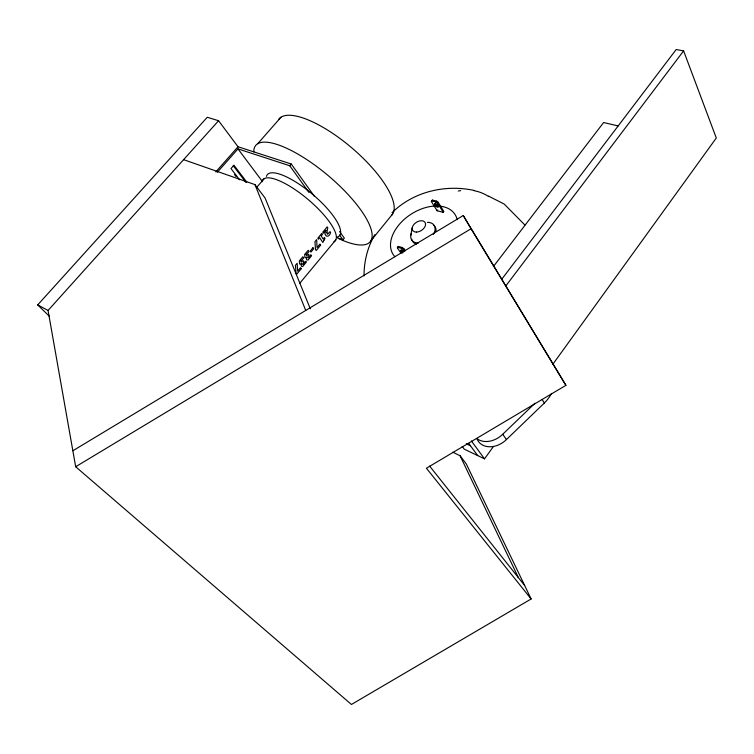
<?xml version="1.0" encoding="UTF-8"?>
<svg xmlns="http://www.w3.org/2000/svg" width="754" height="754" viewBox="0 0 754 754"><rect width="100%" height="100%" fill="white"/><g stroke="black" fill="none" stroke-linecap="round" stroke-linejoin="round"><path stroke-width="1.13" d="M410.789 235.342L412.165 227.906M374.776 234.692C367.603 247.058 363.909 261.647 364.059 275.907M401.034 253.287L397.358 247.859L397.754 247.284L401.929 248.462L404.709 251.412M397.98 247.01L398.376 246.435L402.551 247.604L405.332 250.554M431.363 201.535L431.797 200.903L435.991 201.94L437.527 203.062L443.267 212.326L443.861 211.506L438.131 202.242L436.594 201.12L432.4 200.083L431.363 201.535L437.132 210.771L443.267 212.326M431.967 200.715L432.4 200.083M462.24 446.462L464.238 449.139L484.511 458.847L493.484 446.434M552.805 364.314L716.3 138.01L683.605 50.886L676.178 49.528L501.664 279.357M404.021 250.771L403.399 251.619A1.762 0.641 36.2 0 0 401.382 250.149A1.762 0.641 36.2 0 0 400.855 250.893L401.665 252.09A1.762 0.641 36.2 0 0 402.561 252.976M435.19 203.222A1.734 0.707 36.4 0 0 435.369 203.75A1.734 0.707 36.4 0 0 434.775 204.57L435.529 205.785A1.734 0.697 36.4 0 0 437.508 207.227A1.734 0.697 36.4 0 0 438.083 206.417L437.329 205.201L437.923 204.381M438.083 206.417L438.687 205.597M437.132 210.771L437.725 209.961M401.929 248.462L402.551 247.604M435.991 201.94L436.594 201.12M400.855 250.893L401.477 250.045L402.287 251.242A1.762 0.641 36.2 0 0 403.183 252.128M434.775 204.57L435.944 202.93M401.665 252.09L402.287 251.242M403.484 249.593L404.106 248.745M435.529 205.785L436.132 204.965L435.369 203.75A1.734 0.707 36.4 0 1 437.329 205.201M437.527 203.062L438.131 202.242M397.358 247.859L398.376 246.435M505.717 286.077L683.605 50.886M493.37 266.586L603.615 122.525L618.148 125.946M370.883 240.762L392.749 213.863M337.538 237.84L342.947 239.829L344.333 238.151L339.564 231.497M299.866 283.118L335.813 239.885M217.256 172.346L237.981 148.887L289.762 165.757L291.261 164.014L314.39 196.332M256.643 187.388L264.352 178.547M257.689 143.741L280.978 117.228M215.842 171.855L238.028 146.757L291.261 164.014M452.758 452.183L460.063 455.727L466.321 463.993L531.127 598.978L351.43 704.472L75.673 466.735L48.058 310.459L218.575 120.744L238.17 146.945M49.5 316.388L37.7 304.908L207.284 117.266L218.575 120.744M477.046 438.894A19.745 15.052 -35.5 0 0 506.434 439.563L544.36 403.022A34.467 25.919 -32.9 0 0 551.542 393.418M476.66 438.423A19.849 15.061 -35.5 0 0 502.729 434.257L534.944 403.267M392.052 212.685C413.465 191.591 445.275 184.165 474.341 190.47M72.855 450.769L463.248 215.521L565.924 385.341L426.415 468.234L531.127 598.978M75.673 466.735L471.062 228.735L463.248 215.521M183.599 159.66L254.937 184.607L265.088 198.019L310.318 308.791M466.264 443.757L470.421 445.737M488.488 196.106L504.153 204.014L524.878 225.003M37.7 304.908L48.058 310.459M429.629 466.104L524.68 585.547M239.574 179.791L230.988 168.576L233.928 165.23L246.765 182.082M234.588 174.636L236.021 176.502M233.231 165.682L246.068 182.525M237.981 148.887L262.562 181.723M468.668 443.361L477.697 455.576M471.382 440.958L484.511 458.847M289.762 165.757L308.857 192.355M339.536 235.088L342.947 239.829M502.729 434.257L506.434 439.563M542.041 399.384L544.36 403.022M471.062 228.735L565.924 385.341M460.063 455.727L518.375 577.621M254.937 184.607L305.738 310.441M394.917 256.746A36.852 24.071 -33 0 1 398.206 225.757A36.852 24.071 -33 0 1 435.001 206.03M436.01 205.993A36.852 24.071 -33 0 1 438.291 206.04M440.506 206.228A36.852 24.071 -33 0 1 457.197 219.659M433.362 225.088A13.402 8.756 -33 0 1 435.982 231.327M416.491 244.098A13.402 8.756 -33 0 1 411.75 239.254M427.377 222.326A13.421 8.756 -33 0 1 433.352 234.4M418.347 243.042A13.421 8.756 -33 0 1 411.232 233.57M438.413 206.455A1.734 0.707 36.4 0 1 436.132 204.965M458.3 191.026A88.981 58.02 -69.9 0 1 460.637 190.611M474.266 190.762A88.981 58.02 -69.9 0 1 488.366 196.379M262.062 181.412A47.332 13.977 40.2 0 1 307.839 199.263A47.332 13.977 40.2 0 1 333.871 241.817M266.435 176.398A47.248 14.175 40.2 0 1 313.438 195.041A47.248 14.175 40.2 0 1 337.142 237.133M253.796 151.922A74.797 23.534 40.1 0 1 303.862 157.709A74.797 23.534 40.1 0 1 369.535 224.956A74.797 23.534 40.1 0 1 338.273 238.405M278.537 119.518A74.128 25.136 40.4 0 1 351.864 147.925A74.128 25.136 40.4 0 1 391.392 215.559M326.887 232.373C327.113 237.764 329.903 229.112 330.591 232.59C328.857 239.15 322.665 235.908 326.02 230.196L323.494 233.269L322.787 232.166L327.17 226.85L327.783 227.802L326.887 232.373M300.874 260.922L301.393 262.175L303.108 260.601L303.796 261.6C300.346 269.696 306.388 258.113 306.294 262.166L302.769 266.482L301.675 266.435L301.166 265.615L301.543 263.466L300.488 264.126A2.036 1.329 -63.8 0 1 299.649 263.966L299.329 260.931L302.891 256.746L303.739 257.981L300.874 260.922M306.181 254.475L306.689 255.729L308.395 254.164C310.328 255.22 306.755 256.746 308.329 257.821C310.214 257.774 310.233 252.684 311.562 255.757L308.056 260.045L306.963 259.998L306.463 259.178L306.878 257.086L305.794 257.679A2.036 1.319 -64.1 0 1 304.955 257.519L304.644 254.475L308.197 250.309L309.036 251.553L306.181 254.475M324.041 240.083L322.835 242.496L319.705 237.727L318.471 239.225L317.802 238.207L321.76 233.41L322.42 234.419L321.166 235.955L323.155 239.009L324.418 237.482L325.031 238.424L324.041 240.083M301.28 268.697L296.822 274.126L296.039 273.014L295.455 265.323L297.151 263.259L297.651 271.157L300.544 267.642L301.28 268.697M320.629 245.154L316.237 250.498L315.474 249.367L314.965 241.648L316.642 239.612L317.066 247.538L319.913 244.07L320.629 245.154M312.929 247.755L310.243 251.016L310.968 252.081L313.645 248.829L312.929 247.755M416.378 232.109A7.408 4.807 -33 0 0 425.529 223.504A7.408 4.807 -33 0 0 414.662 223.618A7.408 4.807 -33 0 0 416.378 232.109"/></g></svg>
